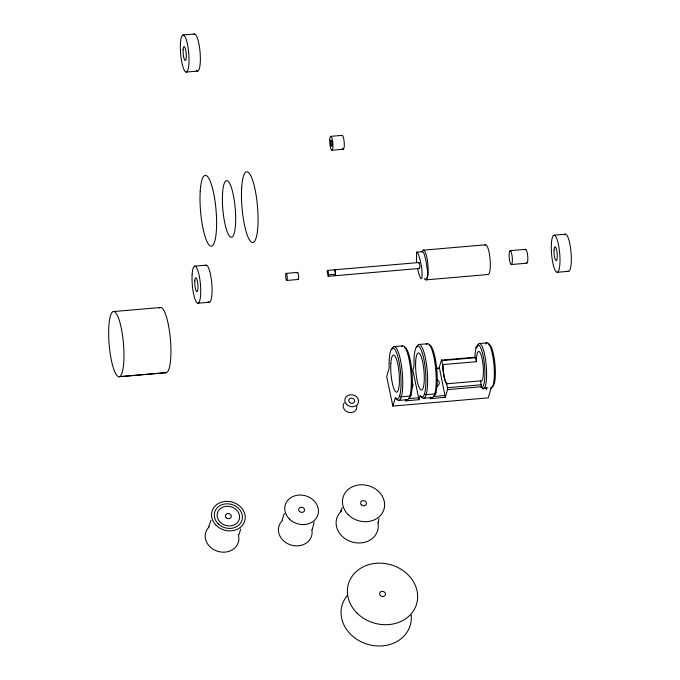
<?xml version="1.0" encoding="UTF-8"?>
<svg xmlns="http://www.w3.org/2000/svg" width="680" height="680" viewBox="0 0 680 680"><rect width="100%" height="100%" fill="white"/><g stroke="black" fill="none" stroke-linecap="round" stroke-linejoin="round"><path stroke-width="1.02" d="M378.148 522.835L378.947 518.721M312.214 529.618L314.135 522.104M239.139 534.488L240.626 529.074M284.368 513.375L282.166 520.064M430.38 397.409L430.329 398.701L445.289 397.273L439.467 368.126L436.092 368.177M210.995 520.395L208.599 526.983M418.999 399.678L412.82 370.175L414.018 366.171A25.585 5.593 85.1 0 1 419.279 346.757A25.585 5.593 85.1 0 1 425.909 378.556A25.585 5.593 85.1 0 1 420.18 395.717L418.999 399.678L405.458 400.851L405.51 399.551M445.256 397.418L447.644 389.266L446.726 383.792A14.926 3.264 85.1 0 1 442.706 364.599L441.533 359.924L439.076 367.914M474.98 356.328A21.318 4.658 85.1 0 1 479.969 346.486A21.318 4.658 85.1 0 1 484.883 371.425A21.318 4.658 85.1 0 1 481.1 387.413L481.363 385.416L480.454 380.885A14.926 3.264 85.1 0 0 483.395 369.886A14.926 3.264 85.1 0 0 479.655 352.027A14.926 3.264 85.1 0 0 476.433 361.7L442.706 364.599M392.861 406.079L395.309 397.859A25.585 5.593 85.1 0 0 401.038 380.698A25.585 5.593 85.1 0 0 394.4 348.908A25.585 5.593 85.1 0 0 389.147 368.313L386.682 376.575L392.861 406.079L488.206 397.868L491.13 388.042M405.458 400.851L405.671 400.137M430.329 398.701L430.542 397.995M474.946 357.85L475.294 357.017L476.433 361.7M342.201 507.696L340.774 511.267M340.519 511.7L341.181 510.502M422.084 251.821C424.379 251.379 424.567 256.768 425.408 258.493A25.934 5.67 85.1 0 1 426.394 263.177C426.53 267.631 429.411 275.298 426.462 278.409M422.407 251.481L416.551 252.297L416.585 262.021M183.175 34.977L194.506 34M186.192 72.08L197.523 71.103M330.786 136.349L342.116 135.371M331.916 150.229L343.247 149.251M194.871 266.135L206.202 265.157M554.14 235.178L565.471 234.209M423.274 250.163L485.46 244.808M510.179 250.665L525.649 249.33M286.161 273.385L297.491 272.408M419.33 268.464L328.151 276.326L327.233 271.94A2.983 0.654 85.1 0 1 327.7 270.385L418.914 262.531M327.233 271.94L328.1 271.873M328.151 276.326A2.983 0.654 85.1 0 0 328.618 274.762L335.529 274.168A2.983 0.654 85.1 0 0 334.611 269.79L335.529 274.168M286.722 280.466A3.553 0.773 85.1 0 0 287.028 275.298A3.553 0.773 85.1 0 0 285.659 275.017A3.553 0.773 85.1 0 0 286.722 280.466L298.112 279.488M511.224 264.537A6.961 1.522 85.1 0 0 511.844 254.464A6.961 1.522 85.1 0 0 509.15 253.81A6.961 1.522 85.1 0 0 511.224 264.537L526.779 263.211M426.028 279.879L488.206 274.516M197.888 303.238L209.219 302.269M557.158 272.289L568.488 271.311M113.263 311.576L160.752 307.488M394.043 346.622L402.611 345.882M418.914 344.479L427.482 343.74M479.298 343.553L487.008 342.89M118.864 376.737A32.717 7.149 85.1 0 0 121.303 328.329A32.717 7.149 85.1 0 0 108.791 327.335A32.717 7.149 85.1 0 0 118.864 376.737L165.852 372.683M119.374 376.695L166.362 372.64M441.405 360.111L475.133 357.204M441.873 360.629L475.6 357.723M436.56 368.688L439.543 368.433M446.726 383.792L480.454 380.885M447.542 387.676L481.27 384.769M447.585 389.615L481.312 386.707M487.934 387.923L482.146 388.425A22.738 4.972 85.1 0 0 485.809 361.599A22.738 4.972 85.1 0 0 476.935 347.591M408.536 398.642L418.957 397.749M433.271 396.517L445.213 395.488M398.735 400.418L407.303 399.678M423.615 398.276L432.174 397.536M416.882 251.957L418.115 253.385L419.883 258.969A25.934 5.67 85.1 0 1 420.861 263.653C422.416 268.685 423.3 288.991 418.37 272.025A25.934 5.67 85.1 0 1 417.622 268.583M486.072 387.694L486.498 389.725M327.7 270.385L328.618 274.762M311.839 529.669A17.059 14.56 16.6 0 1 290.912 544.994A17.059 14.56 16.6 0 1 282.421 520.582M377.91 522.725A21.318 18.198 16.6 0 1 351.747 541.884A21.318 18.198 16.6 0 1 341.13 511.368M238.263 534.659A17.059 14.56 16.6 0 1 218.416 551.514A17.059 14.56 16.6 0 1 209.185 526.889M411.162 615A35.53 30.328 16.6 0 1 367.353 644.232A35.53 30.328 16.6 0 1 347.216 595.654M356.618 405.433A6.961 5.942 16.6 0 1 348.857 412.403A6.961 5.942 16.6 0 1 344.309 402.721M418.548 263.067A2.983 0.654 85.1 0 1 419.424 263.406A2.983 0.654 85.1 0 1 419.798 267.249A2.983 0.654 85.1 0 1 419.05 268.149M335.061 275.731A2.983 0.654 85.1 0 1 334.62 275.094M421.957 252.152A14.926 3.264 85.1 0 1 427.89 264.588A14.926 3.264 85.1 0 1 424.269 278.298M484.857 245.242A14.926 3.264 85.1 0 1 490.05 259.003A14.926 3.264 85.1 0 1 487.526 274.354M159.281 308.108A32.717 7.149 85.1 0 1 170.425 339.49A32.717 7.149 85.1 0 1 164.798 372.274M341.632 135.77A6.961 1.522 85.1 0 1 344.241 142.749A6.961 1.522 85.1 0 1 342.507 148.512M446.998 383.767A14.926 3.264 85.1 0 1 442.977 364.582M416.661 347.421A27.005 5.899 85.1 0 1 427.116 369.886A27.005 5.899 85.1 0 1 421.286 396.534M391.791 349.562A27.005 5.899 85.1 0 1 402.237 372.028A27.005 5.899 85.1 0 1 396.414 398.675M426.25 344.607A27.005 5.899 85.1 0 1 435.736 369.699A27.005 5.899 85.1 0 1 430.95 397.069M435.888 392.572A1.419 1.216 16.6 0 1 434.767 393.924L426.199 394.655A1.419 1.216 16.6 0 1 424.558 393.55M399.687 395.692A1.419 1.216 16.6 0 0 401.327 396.805L409.896 396.066A1.419 1.216 16.6 0 0 411.017 394.723M401.752 346.332A27.005 5.899 85.1 0 1 410.873 372.028A27.005 5.899 85.1 0 1 406.436 399.457M421.183 396.61A1.793 0.85 -11.8 0 1 420.3 395.717M429.258 345.024A25.585 5.593 85.1 0 1 436.738 368.866A25.585 5.593 85.1 0 1 434.137 395.751M396.066 398.726A1.793 0.85 -11.8 0 1 395.428 397.859M404.796 347.259A25.585 5.593 85.1 0 1 412.029 372.903A25.585 5.593 85.1 0 1 408.858 398.098M485.724 343.961A22.738 4.972 85.1 0 1 493.816 363.46A22.738 4.972 85.1 0 1 490.229 388.017M488.537 344.182A21.318 4.658 85.1 0 1 495.091 365.661A21.318 4.658 85.1 0 1 491.921 386.639M476.077 347.939A1.419 1.216 16.6 0 1 477.079 346.604M411.859 382.585A4.267 3.638 16.6 0 1 411.723 387.778M436.909 385.594A4.267 3.638 16.6 0 1 437.155 385.917M437.079 379.55A4.267 3.638 16.6 0 1 439.28 383.019A4.267 3.638 16.6 0 1 436.942 386.07M525.053 249.976A6.961 1.522 85.1 0 1 527.722 256.028A6.961 1.522 85.1 0 1 526.201 262.76M564.51 234.761A18.615 4.072 85.1 0 1 570.987 251.931A18.615 4.072 85.1 0 1 567.842 271.082M205.241 265.719A18.615 4.072 85.1 0 1 211.803 283.849A18.615 4.072 85.1 0 1 208.123 301.639M297.126 273.02A3.553 0.773 85.1 0 1 298.163 273.504A3.553 0.773 85.1 0 1 298.596 278.069A3.553 0.773 85.1 0 1 297.704 279.098M193.545 34.561A18.615 4.072 85.1 0 1 200.107 52.691A18.615 4.072 85.1 0 1 196.435 70.482M289.306 518.95A17.059 14.56 16.6 0 0 317.755 515.295A17.059 14.56 16.6 0 0 297.764 495.185A17.059 14.56 16.6 0 0 289.306 518.95M299.455 511.411A2.983 2.55 16.6 0 0 304.436 510.765A2.983 2.55 16.6 0 0 300.934 507.246A2.983 2.55 16.6 0 0 299.455 511.411M361.377 504.823A2.983 2.55 16.6 0 0 366.358 504.186A2.983 2.55 16.6 0 0 362.856 500.667A2.983 2.55 16.6 0 0 361.377 504.823M348.16 514.649A21.318 18.198 16.6 0 0 383.716 510.085A21.318 18.198 16.6 0 0 358.725 484.942A21.318 18.198 16.6 0 0 348.16 514.649M226.219 517.718A2.983 2.55 16.6 0 0 231.2 517.081A2.983 2.55 16.6 0 0 227.698 513.562A2.983 2.55 16.6 0 0 226.219 517.718M218.272 523.88A14.212 12.13 16.6 0 0 241.884 520.514A14.212 12.13 16.6 0 0 224.952 503.956A14.212 12.13 16.6 0 0 218.272 523.88M216.07 525.258A17.059 14.56 16.6 0 0 244.519 521.602A17.059 14.56 16.6 0 0 224.527 501.491A17.059 14.56 16.6 0 0 216.07 525.258M220.294 522.333A11.373 9.707 16.6 0 0 239.181 519.63A11.373 9.707 16.6 0 0 225.641 506.387A11.373 9.707 16.6 0 0 220.294 522.333M356.906 612.969A35.53 30.328 16.6 0 0 416.16 605.353A35.53 30.328 16.6 0 0 374.519 563.457A35.53 30.328 16.6 0 0 356.906 612.969M380.375 595.527A2.983 2.55 16.6 0 0 385.356 594.889A2.983 2.55 16.6 0 0 381.854 591.362A2.983 2.55 16.6 0 0 380.375 595.527M346.698 404.473A6.961 5.942 16.6 0 0 358.309 402.976A6.961 5.942 16.6 0 0 350.149 394.765A6.961 5.942 16.6 0 0 346.698 404.473M349.562 402.339A2.983 2.55 16.6 0 0 354.543 401.693A2.983 2.55 16.6 0 0 351.041 398.174A2.983 2.55 16.6 0 0 349.562 402.339M222.538 193.664A28.424 6.213 85.1 0 0 231.073 237.244A28.424 6.213 85.1 0 0 233.512 195.942A28.424 6.213 85.1 0 0 222.538 193.664M200.192 191.632A35.53 7.769 85.1 0 0 210.859 246.109A35.53 7.769 85.1 0 0 213.903 194.471A35.53 7.769 85.1 0 0 200.192 191.632M241.647 188.054A35.53 7.769 85.1 0 0 252.314 242.53A35.53 7.769 85.1 0 0 255.357 190.901A35.53 7.769 85.1 0 0 241.647 188.054M329.766 139.502A6.961 1.522 85.1 0 0 331.84 150.22A6.961 1.522 85.1 0 0 332.46 140.148A6.961 1.522 85.1 0 0 329.766 139.502M330.667 141.661A2.983 0.654 85.1 0 0 331.559 146.26A2.983 0.654 85.1 0 0 331.823 141.941A2.983 0.654 85.1 0 0 330.667 141.661M415.692 361.352A18.615 4.072 85.1 0 0 421.234 390.014A18.615 4.072 85.1 0 0 422.892 363.094A18.615 4.072 85.1 0 0 415.692 361.352M390.813 363.502A18.615 4.072 85.1 0 0 396.363 392.156A18.615 4.072 85.1 0 0 398.021 365.236A18.615 4.072 85.1 0 0 390.813 363.502M551.395 243.601A18.615 4.072 85.1 0 0 556.946 272.264A18.615 4.072 85.1 0 0 558.603 245.344A18.615 4.072 85.1 0 0 551.395 243.601M554.056 249.942A6.961 1.522 85.1 0 0 556.13 260.661A6.961 1.522 85.1 0 0 556.75 250.597A6.961 1.522 85.1 0 0 554.056 249.942M192.125 274.558A18.615 4.072 85.1 0 0 197.676 303.212A18.615 4.072 85.1 0 0 199.333 276.293A18.615 4.072 85.1 0 0 192.125 274.558M194.786 280.899A6.961 1.522 85.1 0 0 196.86 291.618A6.961 1.522 85.1 0 0 197.481 281.546A6.961 1.522 85.1 0 0 194.786 280.899M180.438 43.392A18.615 4.072 85.1 0 0 185.98 72.054A18.615 4.072 85.1 0 0 187.637 45.135A18.615 4.072 85.1 0 0 180.438 43.392M183.099 49.742A6.961 1.522 85.1 0 0 185.172 60.46A6.961 1.522 85.1 0 0 185.793 50.388A6.961 1.522 85.1 0 0 183.099 49.742"/></g></svg>
